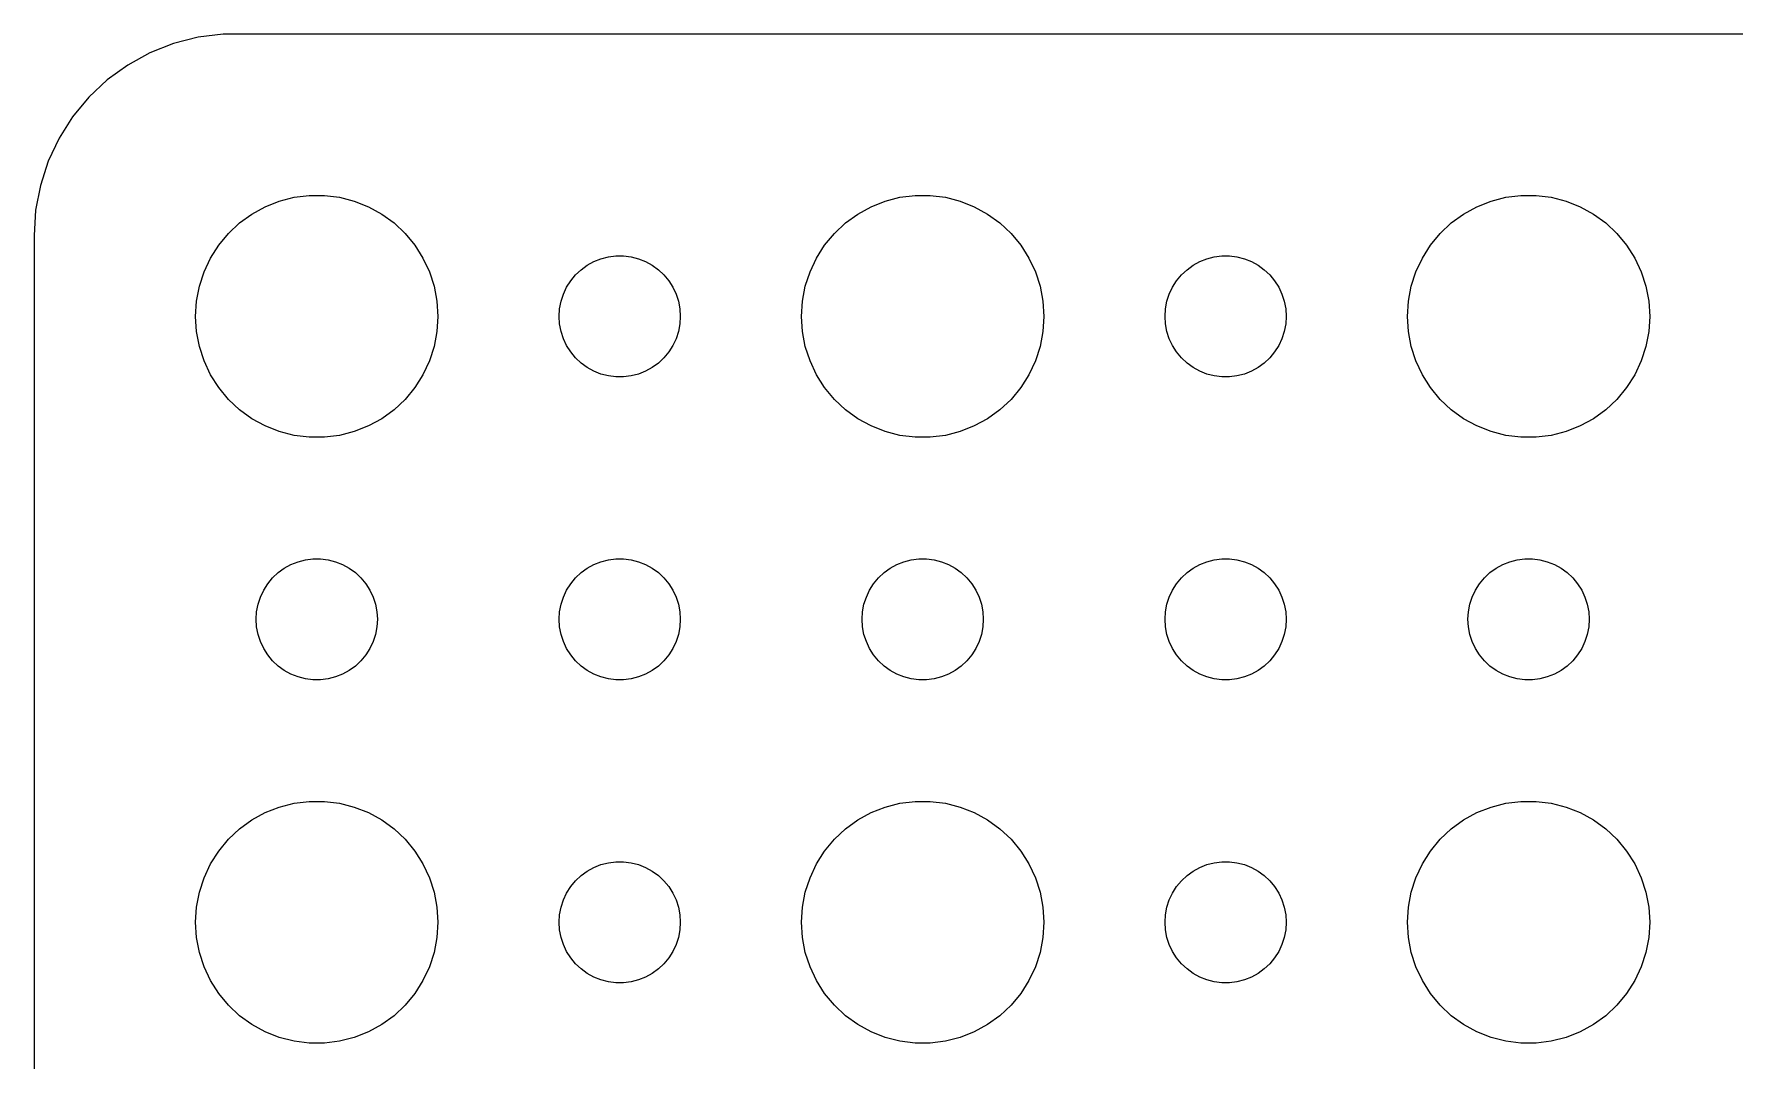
# Model space of a CAD drawing. Header units: metres. Extents: x -44 to 44, y 248 to 508.
# Drawn here: x -44.5 to -2.39, y 374.57 to 399.99 of the extents above; entities that cross this region are included whole.
import ezdxf

# ---------------------------------------------------------------- set-up
doc = ezdxf.new("R2010")
doc.units = ezdxf.units.M

msp = doc.modelspace()

# ---------------------------------------------------------------- linework, layer by layer
for p, q in [((-41.0451, 399.755), (-41.6289, 399.524)), ((-40.4369, 399.911), (-41.0451, 399.755)), ((-39.8139, 399.99), (-40.4369, 399.911)), ((39.8139, 399.99), (-39.8139, 399.99)), ((-42.1791, 399.222), (-42.6871, 398.853)), ((-41.6289, 399.524), (-42.1791, 399.222)), ((-42.6871, 398.853), (-43.1448, 398.423)), ((-43.1448, 398.423), (-43.5451, 397.939)), ((-43.5451, 397.939), (-43.8815, 397.409)), ((-43.8815, 397.409), (-44.1489, 396.841)), ((-44.1489, 396.841), (-44.3429, 396.243)), ((-44.3429, 396.243), (-44.4606, 395.627)), ((-38.7773, 395.714), (-38.427, 395.853)), ((-38.427, 395.853), (-38.0621, 395.947)), ((-38.0621, 395.947), (-37.6884, 395.994)), ((-37.6884, 395.994), (-37.3116, 395.994)), ((-37.3116, 395.994), (-36.9379, 395.947)), ((-36.9379, 395.947), (-36.5729, 395.853)), ((-36.5729, 395.853), (-36.2227, 395.714)), ((-23.7773, 395.714), (-23.427, 395.853)), ((-23.427, 395.853), (-23.0621, 395.947)), ((-23.0621, 395.947), (-22.6884, 395.994)), ((-22.6884, 395.994), (-22.3116, 395.994)), ((-22.3116, 395.994), (-21.9379, 395.947)), ((-21.9379, 395.947), (-21.5729, 395.853)), ((-21.5729, 395.853), (-21.2227, 395.714)), ((-8.77733, 395.714), (-8.42705, 395.853)), ((-8.42705, 395.853), (-8.06213, 395.947)), ((-8.06213, 395.947), (-7.68837, 395.994)), ((-7.68837, 395.994), (-7.31161, 395.994)), ((-7.31161, 395.994), (-6.93785, 395.947)), ((-6.93785, 395.947), (-6.57294, 395.853)), ((-6.57294, 395.853), (-6.22266, 395.714)), ((-44.4606, 395.627), (-44.5, 395)), ((-39.4123, 395.312), (-39.1075, 395.533)), ((-39.1075, 395.533), (-38.7773, 395.714)), ((-36.2227, 395.714), (-35.8925, 395.533)), ((-35.8925, 395.533), (-35.5877, 395.312)), ((-24.4123, 395.312), (-24.1075, 395.533)), ((-24.1075, 395.533), (-23.7773, 395.714)), ((-21.2227, 395.714), (-20.8925, 395.533)), ((-20.8925, 395.533), (-20.5877, 395.312)), ((-9.41226, 395.312), (-9.10747, 395.533)), ((-9.10747, 395.533), (-8.77733, 395.714)), ((-6.22266, 395.714), (-5.89252, 395.533)), ((-5.89252, 395.533), (-5.58772, 395.312)), ((-44.5, 395), (-44.5, 361)), ((-39.927, 394.763), (-39.6869, 395.054)), ((-39.6869, 395.054), (-39.4123, 395.312)), ((-35.5877, 395.312), (-35.3131, 395.054)), ((-35.3131, 395.054), (-35.0729, 394.763)), ((-24.927, 394.763), (-24.6869, 395.054)), ((-24.6869, 395.054), (-24.4123, 395.312)), ((-20.5877, 395.312), (-20.3131, 395.054)), ((-20.3131, 395.054), (-20.0729, 394.763)), ((-9.92705, 394.763), (-9.6869, 395.054)), ((-9.6869, 395.054), (-9.41226, 395.312)), ((-5.58772, 395.312), (-5.31308, 395.054)), ((-5.31308, 395.054), (-5.07294, 394.763)), ((-40.1289, 394.445), (-39.927, 394.763)), ((-35.0729, 394.763), (-34.8711, 394.445)), ((-25.1289, 394.445), (-24.927, 394.763)), ((-20.0729, 394.763), (-19.8711, 394.445)), ((-10.1289, 394.445), (-9.92705, 394.763)), ((-5.07294, 394.763), (-4.87108, 394.445)), ((-40.2893, 394.104), (-40.1289, 394.445)), ((-34.8711, 394.445), (-34.7107, 394.104)), ((-31.0934, 394.027), (-30.9561, 394.156)), ((-30.9561, 394.156), (-30.8037, 394.266)), ((-30.8037, 394.266), (-30.6387, 394.357)), ((-30.6387, 394.357), (-30.4635, 394.427)), ((-30.4635, 394.427), (-30.2811, 394.473)), ((-30.2811, 394.473), (-30.0942, 394.497)), ((-30.0942, 394.497), (-29.9058, 394.497)), ((-29.9058, 394.497), (-29.7189, 394.473)), ((-29.7189, 394.473), (-29.5365, 394.427)), ((-29.5365, 394.427), (-29.3613, 394.357)), ((-29.3613, 394.357), (-29.1963, 394.266)), ((-29.1963, 394.266), (-29.0439, 394.156)), ((-29.0439, 394.156), (-28.9065, 394.027)), ((-25.2893, 394.104), (-25.1289, 394.445)), ((-19.8711, 394.445), (-19.7107, 394.104)), ((-16.0934, 394.027), (-15.9561, 394.156)), ((-15.9561, 394.156), (-15.8037, 394.266)), ((-15.8037, 394.266), (-15.6387, 394.357)), ((-15.6387, 394.357), (-15.4635, 394.427)), ((-15.4635, 394.427), (-15.2811, 394.473)), ((-15.2811, 394.473), (-15.0942, 394.497)), ((-15.0942, 394.497), (-14.9058, 394.497)), ((-14.9058, 394.497), (-14.7189, 394.473)), ((-14.7189, 394.473), (-14.5365, 394.427)), ((-14.5365, 394.427), (-14.3613, 394.357)), ((-14.3613, 394.357), (-14.1963, 394.266)), ((-14.1963, 394.266), (-14.0439, 394.156)), ((-14.0439, 394.156), (-13.9065, 394.027)), ((-10.2893, 394.104), (-10.1289, 394.445)), ((-4.87108, 394.445), (-4.71066, 394.104)), ((-40.4763, 393.376), (-40.4057, 393.746)), ((-40.4057, 393.746), (-40.2893, 394.104)), ((-34.7107, 394.104), (-34.5942, 393.746)), ((-34.5942, 393.746), (-34.5237, 393.376)), ((-31.3145, 393.723), (-31.2135, 393.882)), ((-31.2135, 393.882), (-31.0934, 394.027)), ((-28.9065, 394.027), (-28.7865, 393.882)), ((-28.7865, 393.882), (-28.6855, 393.723)), ((-25.4763, 393.376), (-25.4057, 393.746)), ((-25.4057, 393.746), (-25.2893, 394.104)), ((-19.7107, 394.104), (-19.5942, 393.746)), ((-19.5942, 393.746), (-19.5237, 393.376)), ((-16.3145, 393.723), (-16.2135, 393.882)), ((-16.2135, 393.882), (-16.0934, 394.027)), ((-13.9065, 394.027), (-13.7865, 393.882)), ((-13.7865, 393.882), (-13.6855, 393.723)), ((-10.4763, 393.376), (-10.4057, 393.746)), ((-10.4057, 393.746), (-10.2893, 394.104)), ((-4.71066, 394.104), (-4.59424, 393.746)), ((-4.59424, 393.746), (-4.52365, 393.376)), ((-40.5, 393), (-40.4763, 393.376)), ((-34.5237, 393.376), (-34.5, 393)), ((-31.4882, 393.188), (-31.4529, 393.373)), ((-31.4529, 393.373), (-31.3947, 393.552)), ((-31.3947, 393.552), (-31.3145, 393.723)), ((-28.6855, 393.723), (-28.6053, 393.552)), ((-28.6053, 393.552), (-28.5471, 393.373)), ((-28.5471, 393.373), (-28.5118, 393.188)), ((-25.5, 393), (-25.4763, 393.376)), ((-19.5237, 393.376), (-19.5, 393)), ((-16.4882, 393.188), (-16.4529, 393.373)), ((-16.4529, 393.373), (-16.3947, 393.552)), ((-16.3947, 393.552), (-16.3145, 393.723)), ((-13.6855, 393.723), (-13.6053, 393.552)), ((-13.6053, 393.552), (-13.5471, 393.373)), ((-13.5471, 393.373), (-13.5118, 393.188)), ((-10.5, 393), (-10.4763, 393.376)), ((-4.52365, 393.376), (-4.5, 393)), ((-40.4763, 392.624), (-40.5, 393)), ((-34.5, 393), (-34.5237, 392.624)), ((-31.5, 393), (-31.4882, 393.188)), ((-31.4882, 392.812), (-31.5, 393)), ((-28.5118, 393.188), (-28.5, 393)), ((-28.5, 393), (-28.5118, 392.812)), ((-25.4763, 392.624), (-25.5, 393)), ((-19.5, 393), (-19.5237, 392.624)), ((-16.5, 393), (-16.4882, 393.188)), ((-16.4882, 392.812), (-16.5, 393)), ((-13.5118, 393.188), (-13.5, 393)), ((-13.5, 393), (-13.5118, 392.812)), ((-10.4763, 392.624), (-10.5, 393)), ((-4.5, 393), (-4.52365, 392.624)), ((-40.4057, 392.254), (-40.4763, 392.624)), ((-34.5237, 392.624), (-34.5942, 392.254)), ((-31.4529, 392.627), (-31.4882, 392.812)), ((-31.3947, 392.448), (-31.4529, 392.627)), ((-28.5471, 392.627), (-28.6053, 392.448)), ((-28.5118, 392.812), (-28.5471, 392.627)), ((-25.4057, 392.254), (-25.4763, 392.624)), ((-19.5237, 392.624), (-19.5942, 392.254)), ((-16.4529, 392.627), (-16.4882, 392.812)), ((-16.3947, 392.448), (-16.4529, 392.627)), ((-13.5471, 392.627), (-13.6053, 392.448)), ((-13.5118, 392.812), (-13.5471, 392.627)), ((-10.4057, 392.254), (-10.4763, 392.624)), ((-4.52365, 392.624), (-4.59424, 392.254)), ((-40.2893, 391.896), (-40.4057, 392.254)), ((-34.5942, 392.254), (-34.7107, 391.896)), ((-31.3145, 392.277), (-31.3947, 392.448)), ((-31.2135, 392.118), (-31.3145, 392.277)), ((-31.0934, 391.973), (-31.2135, 392.118)), ((-28.7865, 392.118), (-28.9065, 391.973)), ((-28.6855, 392.277), (-28.7865, 392.118)), ((-28.6053, 392.448), (-28.6855, 392.277)), ((-25.2893, 391.896), (-25.4057, 392.254)), ((-19.5942, 392.254), (-19.7107, 391.896)), ((-16.3145, 392.277), (-16.3947, 392.448)), ((-16.2135, 392.118), (-16.3145, 392.277)), ((-16.0934, 391.973), (-16.2135, 392.118)), ((-13.7865, 392.118), (-13.9065, 391.973)), ((-13.6855, 392.277), (-13.7865, 392.118)), ((-13.6053, 392.448), (-13.6855, 392.277)), ((-10.2893, 391.896), (-10.4057, 392.254)), ((-4.59424, 392.254), (-4.71066, 391.896)), ((-40.1289, 391.555), (-40.2893, 391.896)), ((-34.7107, 391.896), (-34.8711, 391.555)), ((-30.9561, 391.844), (-31.0934, 391.973)), ((-30.8037, 391.734), (-30.9561, 391.844)), ((-30.6387, 391.643), (-30.8037, 391.734)), ((-30.4635, 391.573), (-30.6387, 391.643)), ((-29.3613, 391.643), (-29.5365, 391.573)), ((-29.1963, 391.734), (-29.3613, 391.643)), ((-29.0439, 391.844), (-29.1963, 391.734)), ((-28.9065, 391.973), (-29.0439, 391.844)), ((-25.1289, 391.555), (-25.2893, 391.896)), ((-19.7107, 391.896), (-19.8711, 391.555)), ((-15.9561, 391.844), (-16.0934, 391.973)), ((-15.8037, 391.734), (-15.9561, 391.844)), ((-15.6387, 391.643), (-15.8037, 391.734)), ((-15.4635, 391.573), (-15.6387, 391.643)), ((-14.3613, 391.643), (-14.5365, 391.573)), ((-14.1963, 391.734), (-14.3613, 391.643)), ((-14.0439, 391.844), (-14.1963, 391.734)), ((-13.9065, 391.973), (-14.0439, 391.844)), ((-10.1289, 391.555), (-10.2893, 391.896)), ((-4.71066, 391.896), (-4.87108, 391.555)), ((-39.927, 391.237), (-40.1289, 391.555)), ((-39.6869, 390.946), (-39.927, 391.237)), ((-35.0729, 391.237), (-35.3131, 390.946)), ((-34.8711, 391.555), (-35.0729, 391.237)), ((-30.2811, 391.527), (-30.4635, 391.573)), ((-30.0942, 391.503), (-30.2811, 391.527)), ((-29.9058, 391.503), (-30.0942, 391.503)), ((-29.7189, 391.527), (-29.9058, 391.503)), ((-29.5365, 391.573), (-29.7189, 391.527)), ((-24.927, 391.237), (-25.1289, 391.555)), ((-24.6869, 390.946), (-24.927, 391.237)), ((-20.0729, 391.237), (-20.3131, 390.946)), ((-19.8711, 391.555), (-20.0729, 391.237)), ((-15.2811, 391.527), (-15.4635, 391.573)), ((-15.0942, 391.503), (-15.2811, 391.527)), ((-14.9058, 391.503), (-15.0942, 391.503)), ((-14.7189, 391.527), (-14.9058, 391.503)), ((-14.5365, 391.573), (-14.7189, 391.527)), ((-9.92705, 391.237), (-10.1289, 391.555)), ((-9.6869, 390.946), (-9.92705, 391.237)), ((-5.07294, 391.237), (-5.31308, 390.946)), ((-4.87108, 391.555), (-5.07294, 391.237)), ((-39.4123, 390.688), (-39.6869, 390.946)), ((-35.3131, 390.946), (-35.5877, 390.688)), ((-24.4123, 390.688), (-24.6869, 390.946)), ((-20.3131, 390.946), (-20.5877, 390.688)), ((-9.41226, 390.688), (-9.6869, 390.946)), ((-5.31308, 390.946), (-5.58772, 390.688)), ((-39.1075, 390.467), (-39.4123, 390.688)), ((-38.7773, 390.286), (-39.1075, 390.467)), ((-35.8925, 390.467), (-36.2227, 390.286)), ((-35.5877, 390.688), (-35.8925, 390.467)), ((-24.1075, 390.467), (-24.4123, 390.688)), ((-23.7773, 390.286), (-24.1075, 390.467)), ((-20.8925, 390.467), (-21.2227, 390.286)), ((-20.5877, 390.688), (-20.8925, 390.467)), ((-9.10747, 390.467), (-9.41226, 390.688)), ((-8.77733, 390.286), (-9.10747, 390.467)), ((-5.89252, 390.467), (-6.22266, 390.286)), ((-5.58772, 390.688), (-5.89252, 390.467)), ((-38.427, 390.147), (-38.7773, 390.286)), ((-38.0621, 390.053), (-38.427, 390.147)), ((-37.6884, 390.006), (-38.0621, 390.053)), ((-37.3116, 390.006), (-37.6884, 390.006)), ((-36.9379, 390.053), (-37.3116, 390.006)), ((-36.5729, 390.147), (-36.9379, 390.053)), ((-36.2227, 390.286), (-36.5729, 390.147)), ((-23.427, 390.147), (-23.7773, 390.286)), ((-23.0621, 390.053), (-23.427, 390.147)), ((-22.6884, 390.006), (-23.0621, 390.053)), ((-22.3116, 390.006), (-22.6884, 390.006)), ((-21.9379, 390.053), (-22.3116, 390.006)), ((-21.5729, 390.147), (-21.9379, 390.053)), ((-21.2227, 390.286), (-21.5729, 390.147)), ((-8.42705, 390.147), (-8.77733, 390.286)), ((-8.06213, 390.053), (-8.42705, 390.147)), ((-7.68837, 390.006), (-8.06213, 390.053)), ((-7.31161, 390.006), (-7.68837, 390.006)), ((-6.93785, 390.053), (-7.31161, 390.006)), ((-6.57294, 390.147), (-6.93785, 390.053)), ((-6.22266, 390.286), (-6.57294, 390.147)), ((-37.7811, 386.973), (-37.5942, 386.997)), ((-37.5942, 386.997), (-37.4058, 386.997)), ((-37.4058, 386.997), (-37.2189, 386.973)), ((-30.2811, 386.973), (-30.0942, 386.997)), ((-30.0942, 386.997), (-29.9058, 386.997)), ((-29.9058, 386.997), (-29.7189, 386.973)), ((-22.7811, 386.973), (-22.5942, 386.997)), ((-22.5942, 386.997), (-22.4058, 386.997)), ((-22.4058, 386.997), (-22.2189, 386.973)), ((-15.2811, 386.973), (-15.0942, 386.997)), ((-15.0942, 386.997), (-14.9058, 386.997)), ((-14.9058, 386.997), (-14.7189, 386.973)), ((-7.78107, 386.973), (-7.59418, 386.997)), ((-7.59418, 386.997), (-7.40581, 386.997)), ((-7.40581, 386.997), (-7.21892, 386.973)), ((-38.5934, 386.527), (-38.4561, 386.656)), ((-38.4561, 386.656), (-38.3037, 386.766)), ((-38.3037, 386.766), (-38.1387, 386.857)), ((-38.1387, 386.857), (-37.9635, 386.927)), ((-37.9635, 386.927), (-37.7811, 386.973)), ((-37.2189, 386.973), (-37.0365, 386.927)), ((-37.0365, 386.927), (-36.8613, 386.857)), ((-36.8613, 386.857), (-36.6963, 386.766)), ((-36.6963, 386.766), (-36.5439, 386.656)), ((-36.5439, 386.656), (-36.4065, 386.527)), ((-31.0934, 386.527), (-30.9561, 386.656)), ((-30.9561, 386.656), (-30.8037, 386.766)), ((-30.8037, 386.766), (-30.6387, 386.857)), ((-30.6387, 386.857), (-30.4635, 386.927)), ((-30.4635, 386.927), (-30.2811, 386.973)), ((-29.7189, 386.973), (-29.5365, 386.927)), ((-29.5365, 386.927), (-29.3613, 386.857)), ((-29.3613, 386.857), (-29.1963, 386.766)), ((-29.1963, 386.766), (-29.0439, 386.656)), ((-29.0439, 386.656), (-28.9065, 386.527)), ((-23.5934, 386.527), (-23.4561, 386.656)), ((-23.4561, 386.656), (-23.3037, 386.766)), ((-23.3037, 386.766), (-23.1387, 386.857)), ((-23.1387, 386.857), (-22.9635, 386.927)), ((-22.9635, 386.927), (-22.7811, 386.973)), ((-22.2189, 386.973), (-22.0365, 386.927)), ((-22.0365, 386.927), (-21.8613, 386.857)), ((-21.8613, 386.857), (-21.6963, 386.766)), ((-21.6963, 386.766), (-21.5439, 386.656)), ((-21.5439, 386.656), (-21.4065, 386.527)), ((-16.0934, 386.527), (-15.9561, 386.656)), ((-15.9561, 386.656), (-15.8037, 386.766)), ((-15.8037, 386.766), (-15.6387, 386.857)), ((-15.6387, 386.857), (-15.4635, 386.927)), ((-15.4635, 386.927), (-15.2811, 386.973)), ((-14.7189, 386.973), (-14.5365, 386.927)), ((-14.5365, 386.927), (-14.3613, 386.857)), ((-14.3613, 386.857), (-14.1963, 386.766)), ((-14.1963, 386.766), (-14.0439, 386.656)), ((-14.0439, 386.656), (-13.9065, 386.527)), ((-8.59344, 386.527), (-8.45613, 386.656)), ((-8.45613, 386.656), (-8.30373, 386.766)), ((-8.30373, 386.766), (-8.13866, 386.857)), ((-8.13866, 386.857), (-7.96352, 386.927)), ((-7.96352, 386.927), (-7.78107, 386.973)), ((-7.21892, 386.973), (-7.03647, 386.927)), ((-7.03647, 386.927), (-6.86133, 386.857)), ((-6.86133, 386.857), (-6.69626, 386.766)), ((-6.69626, 386.766), (-6.54385, 386.656)), ((-6.54385, 386.656), (-6.40654, 386.527)), ((-38.8947, 386.052), (-38.8145, 386.223)), ((-38.8145, 386.223), (-38.7135, 386.382)), ((-38.7135, 386.382), (-38.5934, 386.527)), ((-36.4065, 386.527), (-36.2865, 386.382)), ((-36.2865, 386.382), (-36.1855, 386.223)), ((-36.1855, 386.223), (-36.1053, 386.052)), ((-31.3947, 386.052), (-31.3145, 386.223)), ((-31.3145, 386.223), (-31.2135, 386.382)), ((-31.2135, 386.382), (-31.0934, 386.527)), ((-28.9065, 386.527), (-28.7865, 386.382)), ((-28.7865, 386.382), (-28.6855, 386.223)), ((-28.6855, 386.223), (-28.6053, 386.052)), ((-23.8947, 386.052), (-23.8145, 386.223)), ((-23.8145, 386.223), (-23.7135, 386.382)), ((-23.7135, 386.382), (-23.5934, 386.527)), ((-21.4065, 386.527), (-21.2865, 386.382)), ((-21.2865, 386.382), (-21.1855, 386.223)), ((-21.1855, 386.223), (-21.1053, 386.052)), ((-16.3947, 386.052), (-16.3145, 386.223)), ((-16.3145, 386.223), (-16.2135, 386.382)), ((-16.2135, 386.382), (-16.0934, 386.527)), ((-13.9065, 386.527), (-13.7865, 386.382)), ((-13.7865, 386.382), (-13.6855, 386.223)), ((-13.6855, 386.223), (-13.6053, 386.052)), ((-8.89465, 386.052), (-8.81445, 386.223)), ((-8.81445, 386.223), (-8.71352, 386.382)), ((-8.71352, 386.382), (-8.59344, 386.527)), ((-6.40654, 386.527), (-6.28647, 386.382)), ((-6.28647, 386.382), (-6.18553, 386.223)), ((-6.18553, 386.223), (-6.10533, 386.052)), ((-38.9882, 385.688), (-38.9529, 385.873)), ((-38.9529, 385.873), (-38.8947, 386.052)), ((-36.1053, 386.052), (-36.0471, 385.873)), ((-36.0471, 385.873), (-36.0118, 385.688)), ((-31.4882, 385.688), (-31.4529, 385.873)), ((-31.4529, 385.873), (-31.3947, 386.052)), ((-28.6053, 386.052), (-28.5471, 385.873)), ((-28.5471, 385.873), (-28.5118, 385.688)), ((-23.9882, 385.688), (-23.9529, 385.873)), ((-23.9529, 385.873), (-23.8947, 386.052)), ((-21.1053, 386.052), (-21.0471, 385.873)), ((-21.0471, 385.873), (-21.0118, 385.688)), ((-16.4882, 385.688), (-16.4529, 385.873)), ((-16.4529, 385.873), (-16.3947, 386.052)), ((-13.6053, 386.052), (-13.5471, 385.873)), ((-13.5471, 385.873), (-13.5118, 385.688)), ((-8.98816, 385.688), (-8.95287, 385.873)), ((-8.95287, 385.873), (-8.89465, 386.052)), ((-6.10533, 386.052), (-6.04712, 385.873)), ((-6.04712, 385.873), (-6.01183, 385.688)), ((-39, 385.5), (-38.9882, 385.688)), ((-38.9882, 385.312), (-39, 385.5)), ((-38.9529, 385.127), (-38.9882, 385.312)), ((-36.0118, 385.312), (-36.0471, 385.127)), ((-36.0118, 385.688), (-36, 385.5)), ((-36, 385.5), (-36.0118, 385.312)), ((-31.5, 385.5), (-31.4882, 385.688)), ((-31.4882, 385.312), (-31.5, 385.5)), ((-31.4529, 385.127), (-31.4882, 385.312)), ((-28.5118, 385.312), (-28.5471, 385.127)), ((-28.5118, 385.688), (-28.5, 385.5)), ((-28.5, 385.5), (-28.5118, 385.312)), ((-24, 385.5), (-23.9882, 385.688)), ((-23.9882, 385.312), (-24, 385.5)), ((-23.9529, 385.127), (-23.9882, 385.312)), ((-21.0118, 385.312), (-21.0471, 385.127)), ((-21.0118, 385.688), (-21, 385.5)), ((-21, 385.5), (-21.0118, 385.312)), ((-16.5, 385.5), (-16.4882, 385.688)), ((-16.4882, 385.312), (-16.5, 385.5)), ((-16.4529, 385.127), (-16.4882, 385.312)), ((-13.5118, 385.312), (-13.5471, 385.127)), ((-13.5118, 385.688), (-13.5, 385.5)), ((-13.5, 385.5), (-13.5118, 385.312)), ((-9, 385.5), (-8.98816, 385.688)), ((-8.98816, 385.312), (-9, 385.5)), ((-8.95287, 385.127), (-8.98816, 385.312)), ((-6.01183, 385.312), (-6.04712, 385.127)), ((-6.01183, 385.688), (-6, 385.5)), ((-6, 385.5), (-6.01183, 385.312)), ((-38.8947, 384.948), (-38.9529, 385.127)), ((-38.8145, 384.777), (-38.8947, 384.948)), ((-36.1053, 384.948), (-36.1855, 384.777)), ((-36.0471, 385.127), (-36.1053, 384.948)), ((-31.3947, 384.948), (-31.4529, 385.127)), ((-31.3145, 384.777), (-31.3947, 384.948)), ((-28.6053, 384.948), (-28.6855, 384.777)), ((-28.5471, 385.127), (-28.6053, 384.948)), ((-23.8947, 384.948), (-23.9529, 385.127)), ((-23.8145, 384.777), (-23.8947, 384.948)), ((-21.1053, 384.948), (-21.1855, 384.777)), ((-21.0471, 385.127), (-21.1053, 384.948)), ((-16.3947, 384.948), (-16.4529, 385.127)), ((-16.3145, 384.777), (-16.3947, 384.948)), ((-13.6053, 384.948), (-13.6855, 384.777)), ((-13.5471, 385.127), (-13.6053, 384.948)), ((-8.89465, 384.948), (-8.95287, 385.127)), ((-8.81445, 384.777), (-8.89465, 384.948)), ((-6.10533, 384.948), (-6.18553, 384.777)), ((-6.04712, 385.127), (-6.10533, 384.948)), ((-38.7135, 384.618), (-38.8145, 384.777)), ((-38.5934, 384.473), (-38.7135, 384.618)), ((-38.4561, 384.344), (-38.5934, 384.473)), ((-36.4065, 384.473), (-36.5439, 384.344)), ((-36.2865, 384.618), (-36.4065, 384.473)), ((-36.1855, 384.777), (-36.2865, 384.618)), ((-31.2135, 384.618), (-31.3145, 384.777)), ((-31.0934, 384.473), (-31.2135, 384.618)), ((-30.9561, 384.344), (-31.0934, 384.473)), ((-28.9065, 384.473), (-29.0439, 384.344)), ((-28.7865, 384.618), (-28.9065, 384.473)), ((-28.6855, 384.777), (-28.7865, 384.618)), ((-23.7135, 384.618), (-23.8145, 384.777)), ((-23.5934, 384.473), (-23.7135, 384.618)), ((-23.4561, 384.344), (-23.5934, 384.473)), ((-21.4065, 384.473), (-21.5439, 384.344)), ((-21.2865, 384.618), (-21.4065, 384.473)), ((-21.1855, 384.777), (-21.2865, 384.618)), ((-16.2135, 384.618), (-16.3145, 384.777)), ((-16.0934, 384.473), (-16.2135, 384.618)), ((-15.9561, 384.344), (-16.0934, 384.473)), ((-13.9065, 384.473), (-14.0439, 384.344)), ((-13.7865, 384.618), (-13.9065, 384.473)), ((-13.6855, 384.777), (-13.7865, 384.618)), ((-8.71352, 384.618), (-8.81445, 384.777)), ((-8.59344, 384.473), (-8.71352, 384.618)), ((-8.45613, 384.344), (-8.59344, 384.473)), ((-6.40654, 384.473), (-6.54385, 384.344)), ((-6.28647, 384.618), (-6.40654, 384.473)), ((-6.18553, 384.777), (-6.28647, 384.618)), ((-38.3037, 384.234), (-38.4561, 384.344)), ((-38.1387, 384.143), (-38.3037, 384.234)), ((-37.9635, 384.073), (-38.1387, 384.143)), ((-37.7811, 384.027), (-37.9635, 384.073)), ((-37.0365, 384.073), (-37.2189, 384.027)), ((-36.8613, 384.143), (-37.0365, 384.073)), ((-36.6963, 384.234), (-36.8613, 384.143)), ((-36.5439, 384.344), (-36.6963, 384.234)), ((-30.8037, 384.234), (-30.9561, 384.344)), ((-30.6387, 384.143), (-30.8037, 384.234)), ((-30.4635, 384.073), (-30.6387, 384.143)), ((-30.2811, 384.027), (-30.4635, 384.073)), ((-29.5365, 384.073), (-29.7189, 384.027)), ((-29.3613, 384.143), (-29.5365, 384.073)), ((-29.1963, 384.234), (-29.3613, 384.143)), ((-29.0439, 384.344), (-29.1963, 384.234)), ((-23.3037, 384.234), (-23.4561, 384.344)), ((-23.1387, 384.143), (-23.3037, 384.234)), ((-22.9635, 384.073), (-23.1387, 384.143)), ((-22.7811, 384.027), (-22.9635, 384.073)), ((-22.0365, 384.073), (-22.2189, 384.027)), ((-21.8613, 384.143), (-22.0365, 384.073)), ((-21.6963, 384.234), (-21.8613, 384.143)), ((-21.5439, 384.344), (-21.6963, 384.234)), ((-15.8037, 384.234), (-15.9561, 384.344)), ((-15.6387, 384.143), (-15.8037, 384.234)), ((-15.4635, 384.073), (-15.6387, 384.143)), ((-15.2811, 384.027), (-15.4635, 384.073)), ((-14.5365, 384.073), (-14.7189, 384.027)), ((-14.3613, 384.143), (-14.5365, 384.073)), ((-14.1963, 384.234), (-14.3613, 384.143)), ((-14.0439, 384.344), (-14.1963, 384.234)), ((-8.30373, 384.234), (-8.45613, 384.344)), ((-8.13866, 384.143), (-8.30373, 384.234)), ((-7.96352, 384.073), (-8.13866, 384.143)), ((-7.78107, 384.027), (-7.96352, 384.073)), ((-7.03647, 384.073), (-7.21892, 384.027)), ((-6.86133, 384.143), (-7.03647, 384.073)), ((-6.69626, 384.234), (-6.86133, 384.143)), ((-6.54385, 384.344), (-6.69626, 384.234)), ((-37.5942, 384.003), (-37.7811, 384.027)), ((-37.4058, 384.003), (-37.5942, 384.003)), ((-37.2189, 384.027), (-37.4058, 384.003)), ((-30.0942, 384.003), (-30.2811, 384.027)), ((-29.9058, 384.003), (-30.0942, 384.003)), ((-29.7189, 384.027), (-29.9058, 384.003)), ((-22.5942, 384.003), (-22.7811, 384.027)), ((-22.4058, 384.003), (-22.5942, 384.003)), ((-22.2189, 384.027), (-22.4058, 384.003)), ((-15.0942, 384.003), (-15.2811, 384.027)), ((-14.9058, 384.003), (-15.0942, 384.003)), ((-14.7189, 384.027), (-14.9058, 384.003)), ((-7.59418, 384.003), (-7.78107, 384.027)), ((-7.40581, 384.003), (-7.59418, 384.003)), ((-7.21892, 384.027), (-7.40581, 384.003)), ((-39.1075, 380.533), (-38.7773, 380.714)), ((-38.7773, 380.714), (-38.427, 380.853)), ((-38.427, 380.853), (-38.0621, 380.947)), ((-38.0621, 380.947), (-37.6884, 380.994)), ((-37.6884, 380.994), (-37.3116, 380.994)), ((-37.3116, 380.994), (-36.9379, 380.947)), ((-36.9379, 380.947), (-36.5729, 380.853)), ((-36.5729, 380.853), (-36.2227, 380.714)), ((-36.2227, 380.714), (-35.8925, 380.533)), ((-24.1075, 380.533), (-23.7773, 380.714)), ((-23.7773, 380.714), (-23.427, 380.853)), ((-23.427, 380.853), (-23.0621, 380.947)), ((-23.0621, 380.947), (-22.6884, 380.994)), ((-22.6884, 380.994), (-22.3116, 380.994)), ((-22.3116, 380.994), (-21.9379, 380.947)), ((-21.9379, 380.947), (-21.5729, 380.853)), ((-21.5729, 380.853), (-21.2227, 380.714)), ((-21.2227, 380.714), (-20.8925, 380.533)), ((-9.10747, 380.533), (-8.77733, 380.714)), ((-8.77733, 380.714), (-8.42705, 380.853)), ((-8.42705, 380.853), (-8.06213, 380.947)), ((-8.06213, 380.947), (-7.68837, 380.994)), ((-7.68837, 380.994), (-7.31161, 380.994)), ((-7.31161, 380.994), (-6.93785, 380.947)), ((-6.93785, 380.947), (-6.57294, 380.853)), ((-6.57294, 380.853), (-6.22266, 380.714)), ((-6.22266, 380.714), (-5.89252, 380.533)), ((-39.6869, 380.054), (-39.4123, 380.312)), ((-39.4123, 380.312), (-39.1075, 380.533)), ((-35.8925, 380.533), (-35.5877, 380.312)), ((-35.5877, 380.312), (-35.3131, 380.054)), ((-24.6869, 380.054), (-24.4123, 380.312)), ((-24.4123, 380.312), (-24.1075, 380.533)), ((-20.8925, 380.533), (-20.5877, 380.312)), ((-20.5877, 380.312), (-20.3131, 380.054)), ((-9.6869, 380.054), (-9.41226, 380.312)), ((-9.41226, 380.312), (-9.10747, 380.533)), ((-5.89252, 380.533), (-5.58772, 380.312)), ((-5.58772, 380.312), (-5.31308, 380.054)), ((-39.927, 379.763), (-39.6869, 380.054)), ((-35.3131, 380.054), (-35.0729, 379.763)), ((-24.927, 379.763), (-24.6869, 380.054)), ((-20.3131, 380.054), (-20.0729, 379.763)), ((-9.92705, 379.763), (-9.6869, 380.054)), ((-5.31308, 380.054), (-5.07294, 379.763)), ((-40.2893, 379.104), (-40.1289, 379.445)), ((-40.1289, 379.445), (-39.927, 379.763)), ((-35.0729, 379.763), (-34.8711, 379.445)), ((-34.8711, 379.445), (-34.7107, 379.104)), ((-30.6387, 379.357), (-30.4635, 379.427)), ((-30.4635, 379.427), (-30.2811, 379.473)), ((-30.2811, 379.473), (-30.0942, 379.497)), ((-30.0942, 379.497), (-29.9058, 379.497)), ((-29.9058, 379.497), (-29.7189, 379.473)), ((-29.7189, 379.473), (-29.5365, 379.427)), ((-29.5365, 379.427), (-29.3613, 379.357)), ((-25.2893, 379.104), (-25.1289, 379.445)), ((-25.1289, 379.445), (-24.927, 379.763)), ((-20.0729, 379.763), (-19.8711, 379.445)), ((-19.8711, 379.445), (-19.7107, 379.104)), ((-15.6387, 379.357), (-15.4635, 379.427)), ((-15.4635, 379.427), (-15.2811, 379.473)), ((-15.2811, 379.473), (-15.0942, 379.497)), ((-15.0942, 379.497), (-14.9058, 379.497)), ((-14.9058, 379.497), (-14.7189, 379.473)), ((-14.7189, 379.473), (-14.5365, 379.427)), ((-14.5365, 379.427), (-14.3613, 379.357)), ((-10.2893, 379.104), (-10.1289, 379.445)), ((-10.1289, 379.445), (-9.92705, 379.763)), ((-5.07294, 379.763), (-4.87108, 379.445)), ((-4.87108, 379.445), (-4.71066, 379.104)), ((-40.4057, 378.746), (-40.2893, 379.104)), ((-34.7107, 379.104), (-34.5942, 378.746)), ((-31.2135, 378.882), (-31.0934, 379.027)), ((-31.0934, 379.027), (-30.9561, 379.156)), ((-30.9561, 379.156), (-30.8037, 379.266)), ((-30.8037, 379.266), (-30.6387, 379.357)), ((-29.3613, 379.357), (-29.1963, 379.266)), ((-29.1963, 379.266), (-29.0439, 379.156)), ((-29.0439, 379.156), (-28.9065, 379.027)), ((-28.9065, 379.027), (-28.7865, 378.882)), ((-25.4057, 378.746), (-25.2893, 379.104)), ((-19.7107, 379.104), (-19.5942, 378.746)), ((-16.2135, 378.882), (-16.0934, 379.027)), ((-16.0934, 379.027), (-15.9561, 379.156)), ((-15.9561, 379.156), (-15.8037, 379.266)), ((-15.8037, 379.266), (-15.6387, 379.357)), ((-14.3613, 379.357), (-14.1963, 379.266)), ((-14.1963, 379.266), (-14.0439, 379.156)), ((-14.0439, 379.156), (-13.9065, 379.027)), ((-13.9065, 379.027), (-13.7865, 378.882)), ((-10.4057, 378.746), (-10.2893, 379.104)), ((-4.71066, 379.104), (-4.59424, 378.746)), ((-40.4763, 378.376), (-40.4057, 378.746)), ((-34.5942, 378.746), (-34.5237, 378.376)), ((-31.3947, 378.552), (-31.3145, 378.723)), ((-31.3145, 378.723), (-31.2135, 378.882)), ((-28.7865, 378.882), (-28.6855, 378.723)), ((-28.6855, 378.723), (-28.6053, 378.552)), ((-25.4763, 378.376), (-25.4057, 378.746)), ((-19.5942, 378.746), (-19.5237, 378.376)), ((-16.3947, 378.552), (-16.3145, 378.723)), ((-16.3145, 378.723), (-16.2135, 378.882)), ((-13.7865, 378.882), (-13.6855, 378.723)), ((-13.6855, 378.723), (-13.6053, 378.552)), ((-10.4763, 378.376), (-10.4057, 378.746)), ((-4.59424, 378.746), (-4.52365, 378.376)), ((-40.5, 378), (-40.4763, 378.376)), ((-34.5237, 378.376), (-34.5, 378)), ((-31.5, 378), (-31.4882, 378.188)), ((-31.4882, 378.188), (-31.4529, 378.373)), ((-31.4529, 378.373), (-31.3947, 378.552)), ((-28.6053, 378.552), (-28.5471, 378.373)), ((-28.5471, 378.373), (-28.5118, 378.188)), ((-28.5118, 378.188), (-28.5, 378)), ((-25.5, 378), (-25.4763, 378.376)), ((-19.5237, 378.376), (-19.5, 378)), ((-16.5, 378), (-16.4882, 378.188)), ((-16.4882, 378.188), (-16.4529, 378.373)), ((-16.4529, 378.373), (-16.3947, 378.552)), ((-13.6053, 378.552), (-13.5471, 378.373)), ((-13.5471, 378.373), (-13.5118, 378.188)), ((-13.5118, 378.188), (-13.5, 378)), ((-10.5, 378), (-10.4763, 378.376)), ((-4.52365, 378.376), (-4.5, 378)), ((-40.4763, 377.624), (-40.5, 378)), ((-34.5, 378), (-34.5237, 377.624)), ((-31.4882, 377.812), (-31.5, 378)), ((-31.4529, 377.627), (-31.4882, 377.812)), ((-28.5118, 377.812), (-28.5471, 377.627)), ((-28.5, 378), (-28.5118, 377.812)), ((-25.4763, 377.624), (-25.5, 378)), ((-19.5, 378), (-19.5237, 377.624)), ((-16.4882, 377.812), (-16.5, 378)), ((-16.4529, 377.627), (-16.4882, 377.812)), ((-13.5118, 377.812), (-13.5471, 377.627)), ((-13.5, 378), (-13.5118, 377.812)), ((-10.4763, 377.624), (-10.5, 378)), ((-4.5, 378), (-4.52365, 377.624)), ((-40.4057, 377.254), (-40.4763, 377.624)), ((-34.5237, 377.624), (-34.5942, 377.254)), ((-31.3947, 377.448), (-31.4529, 377.627)), ((-31.3145, 377.277), (-31.3947, 377.448)), ((-28.6053, 377.448), (-28.6855, 377.277)), ((-28.5471, 377.627), (-28.6053, 377.448)), ((-25.4057, 377.254), (-25.4763, 377.624)), ((-19.5237, 377.624), (-19.5942, 377.254)), ((-16.3947, 377.448), (-16.4529, 377.627)), ((-16.3145, 377.277), (-16.3947, 377.448)), ((-13.6053, 377.448), (-13.6855, 377.277)), ((-13.5471, 377.627), (-13.6053, 377.448)), ((-10.4057, 377.254), (-10.4763, 377.624)), ((-4.52365, 377.624), (-4.59424, 377.254)), ((-40.2893, 376.896), (-40.4057, 377.254)), ((-40.1289, 376.555), (-40.2893, 376.896)), ((-34.7107, 376.896), (-34.8711, 376.555)), ((-34.5942, 377.254), (-34.7107, 376.896)), ((-31.2135, 377.118), (-31.3145, 377.277)), ((-31.0934, 376.973), (-31.2135, 377.118)), ((-30.9561, 376.844), (-31.0934, 376.973)), ((-28.9065, 376.973), (-29.0439, 376.844)), ((-28.7865, 377.118), (-28.9065, 376.973)), ((-28.6855, 377.277), (-28.7865, 377.118)), ((-25.2893, 376.896), (-25.4057, 377.254)), ((-25.1289, 376.555), (-25.2893, 376.896)), ((-19.7107, 376.896), (-19.8711, 376.555)), ((-19.5942, 377.254), (-19.7107, 376.896)), ((-16.2135, 377.118), (-16.3145, 377.277)), ((-16.0934, 376.973), (-16.2135, 377.118)), ((-15.9561, 376.844), (-16.0934, 376.973)), ((-13.9065, 376.973), (-14.0439, 376.844)), ((-13.7865, 377.118), (-13.9065, 376.973)), ((-13.6855, 377.277), (-13.7865, 377.118)), ((-10.2893, 376.896), (-10.4057, 377.254)), ((-10.1289, 376.555), (-10.2893, 376.896)), ((-4.71066, 376.896), (-4.87108, 376.555)), ((-4.59424, 377.254), (-4.71066, 376.896)), ((-39.927, 376.237), (-40.1289, 376.555)), ((-34.8711, 376.555), (-35.0729, 376.237)), ((-30.8037, 376.734), (-30.9561, 376.844)), ((-30.6387, 376.643), (-30.8037, 376.734)), ((-30.4635, 376.573), (-30.6387, 376.643)), ((-30.2811, 376.527), (-30.4635, 376.573)), ((-30.0942, 376.503), (-30.2811, 376.527)), ((-29.9058, 376.503), (-30.0942, 376.503)), ((-29.7189, 376.527), (-29.9058, 376.503)), ((-29.5365, 376.573), (-29.7189, 376.527)), ((-29.3613, 376.643), (-29.5365, 376.573)), ((-29.1963, 376.734), (-29.3613, 376.643)), ((-29.0439, 376.844), (-29.1963, 376.734)), ((-24.927, 376.237), (-25.1289, 376.555)), ((-19.8711, 376.555), (-20.0729, 376.237)), ((-15.8037, 376.734), (-15.9561, 376.844)), ((-15.6387, 376.643), (-15.8037, 376.734)), ((-15.4635, 376.573), (-15.6387, 376.643)), ((-15.2811, 376.527), (-15.4635, 376.573)), ((-15.0942, 376.503), (-15.2811, 376.527)), ((-14.9058, 376.503), (-15.0942, 376.503)), ((-14.7189, 376.527), (-14.9058, 376.503)), ((-14.5365, 376.573), (-14.7189, 376.527)), ((-14.3613, 376.643), (-14.5365, 376.573)), ((-14.1963, 376.734), (-14.3613, 376.643)), ((-14.0439, 376.844), (-14.1963, 376.734)), ((-9.92705, 376.237), (-10.1289, 376.555)), ((-4.87108, 376.555), (-5.07294, 376.237)), ((-39.6869, 375.946), (-39.927, 376.237)), ((-35.0729, 376.237), (-35.3131, 375.946)), ((-24.6869, 375.946), (-24.927, 376.237)), ((-20.0729, 376.237), (-20.3131, 375.946)), ((-9.6869, 375.946), (-9.92705, 376.237)), ((-5.07294, 376.237), (-5.31308, 375.946)), ((-39.4123, 375.688), (-39.6869, 375.946)), ((-39.1075, 375.467), (-39.4123, 375.688)), ((-35.5877, 375.688), (-35.8925, 375.467)), ((-35.3131, 375.946), (-35.5877, 375.688)), ((-24.4123, 375.688), (-24.6869, 375.946)), ((-24.1075, 375.467), (-24.4123, 375.688)), ((-20.5877, 375.688), (-20.8925, 375.467)), ((-20.3131, 375.946), (-20.5877, 375.688)), ((-9.41226, 375.688), (-9.6869, 375.946)), ((-9.10747, 375.467), (-9.41226, 375.688)), ((-5.58772, 375.688), (-5.89252, 375.467)), ((-5.31308, 375.946), (-5.58772, 375.688)), ((-38.7773, 375.286), (-39.1075, 375.467)), ((-38.427, 375.147), (-38.7773, 375.286)), ((-36.2227, 375.286), (-36.5729, 375.147)), ((-35.8925, 375.467), (-36.2227, 375.286)), ((-23.7773, 375.286), (-24.1075, 375.467)), ((-23.427, 375.147), (-23.7773, 375.286)), ((-21.2227, 375.286), (-21.5729, 375.147)), ((-20.8925, 375.467), (-21.2227, 375.286)), ((-8.77733, 375.286), (-9.10747, 375.467)), ((-8.42705, 375.147), (-8.77733, 375.286)), ((-6.22266, 375.286), (-6.57294, 375.147)), ((-5.89252, 375.467), (-6.22266, 375.286)), ((-38.0621, 375.053), (-38.427, 375.147)), ((-37.6884, 375.006), (-38.0621, 375.053)), ((-37.3116, 375.006), (-37.6884, 375.006)), ((-36.9379, 375.053), (-37.3116, 375.006)), ((-36.5729, 375.147), (-36.9379, 375.053)), ((-23.0621, 375.053), (-23.427, 375.147)), ((-22.6884, 375.006), (-23.0621, 375.053)), ((-22.3116, 375.006), (-22.6884, 375.006)), ((-21.9379, 375.053), (-22.3116, 375.006)), ((-21.5729, 375.147), (-21.9379, 375.053)), ((-8.06213, 375.053), (-8.42705, 375.147)), ((-7.68837, 375.006), (-8.06213, 375.053)), ((-7.31161, 375.006), (-7.68837, 375.006)), ((-6.93785, 375.053), (-7.31161, 375.006)), ((-6.57294, 375.147), (-6.93785, 375.053))]:
    msp.add_line(p, q)

doc.saveas('drawing.dxf')
